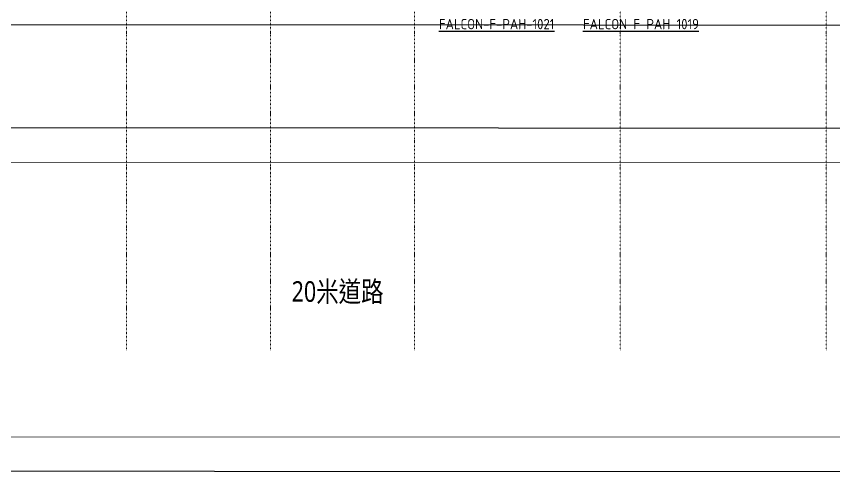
# Model space of a CAD drawing. Extents: x -76427 to 292734, y -42117 to 131250.
# Drawn here: x 103981 to 151700, y -36046 to -9534 of the extents above; entities that cross this region are included whole.
import ezdxf
from ezdxf.enums import TextEntityAlignment as Align

# ---------------------------------------------------------------- set-up
doc = ezdxf.new("R2010")
doc.units = 0
doc.header["$LTSCALE"] = 10
doc.linetypes.add('H12PL1$0$CENTERK4', pattern=[0.3582, 0.3333, -0.0083, 0.0083, -0.0083])
doc.linetypes.add('H12PL1$0$JJP_三點線', pattern=[0.9, 0.3, -0.15, 0, -0.15, 0, -0.15, 0, -0.15])
for name, color, linetype in [('H12PL1$0$L10_14_DOURO', 252, 'Continuous'), ('H12PL1$0$L10_14_SIKICHI', 252, 'Continuous'), ('H12PL1$0$S-GRID', 252, 'Continuous'), ('XFM2Q05-200k$0$M-HVAC-EQUP-TEXT', 4, 'Continuous')]:
    doc.layers.add(name, color=color, linetype=linetype)
doc.styles.add('H12PL1$0$Standard', font='', dxfattribs={"width": 0.8})
doc.styles.add('XFM2Q05-200k$0$AA-TXT', font='isocp.shx', dxfattribs={"width": 0.8, "bigfont": 'china.shx'})
doc.styles.get('H12PL1$0$Standard').set_extended_font_data('Microsoft JhengHei')

# ---------------------------------------------------------------- blocks, each defined once
blk = doc.blocks.new('H12PL1')
at = {"layer": 'H12PL1$0$L10_14_DOURO', "lineweight": 0}
for p, q in [((263350.86, -18066.2), (-720.36, -18001.66)), ((182239.32, -34046.38), (96439.32, -34025.4))]:
    blk.add_line(p, q, dxfattribs=at)
at = {"layer": 'H12PL1$0$L10_14_SIKICHI', "linetype": 'H12PL1$0$CENTERK4', "lineweight": 0}
for p, q in [((263352.82, -10066.2), (-23200, -9996.16)), ((263351.35, -16066.2), (-23200, -15996.16)), ((263351.35, -16066.2), (-14000, -15998.41)), ((182238.83, -36046.38), (96438.83, -36025.4))]:
    blk.add_line(p, q, dxfattribs=at)
at = {"layer": 'H12PL1$0$S-GRID', "linetype": 'H12PL1$0$JJP_三點線', "lineweight": 0}
for p, q in [((110400, 128250), (110400, -28000)), ((118800, 128250), (118800, -28000)), ((127200, 128250), (127200, -28000)), ((139200, 128250), (139200, -28000)), ((151200, 128250), (151200, -28000)), ((110400, -28000), (110400, -29000)), ((118800, -28000), (118800, -29000)), ((127200, -28000), (127200, -29000)), ((139200, -28000), (139200, -29000)), ((151200, -28000), (151200, -29000))]:
    blk.add_line(p, q, dxfattribs=at)
at = {"layer": 'H12PL1$0$L10_14_DOURO', "linetype": 'Continuous', "lineweight": 0, "insert": (120035.94, -25623.63), "char_height": 1200, "attachment_point": 4, "style": 'H12PL1$0$Standard'}
blk.add_mtext('\\A1;20米道路', dxfattribs=at)
blk = doc.blocks.new('XFM2Q05-200k')
at = {"layer": 'XFM2Q05-200k$0$M-HVAC-EQUP-TEXT', "style": 'XFM2Q05-200k$0$AA-TXT'}
for s, p in [('%%UFALCON-F-PAH-1021', (131991, -9983)), ('%%UFALCON-F-PAH-1019', (140406, -9983))]:
    blk.add_text(s, height=600, dxfattribs=at).set_placement(p, align=Align.MIDDLE_CENTER)

msp = doc.modelspace()

# ---------------------------------------------------------------- block references
msp.add_blockref('H12PL1', (0, 0))

# ---------------------------------------------------------------- next in the draw order: block references
msp.add_blockref('XFM2Q05-200k', (0, 0))

doc.saveas('drawing.dxf')
